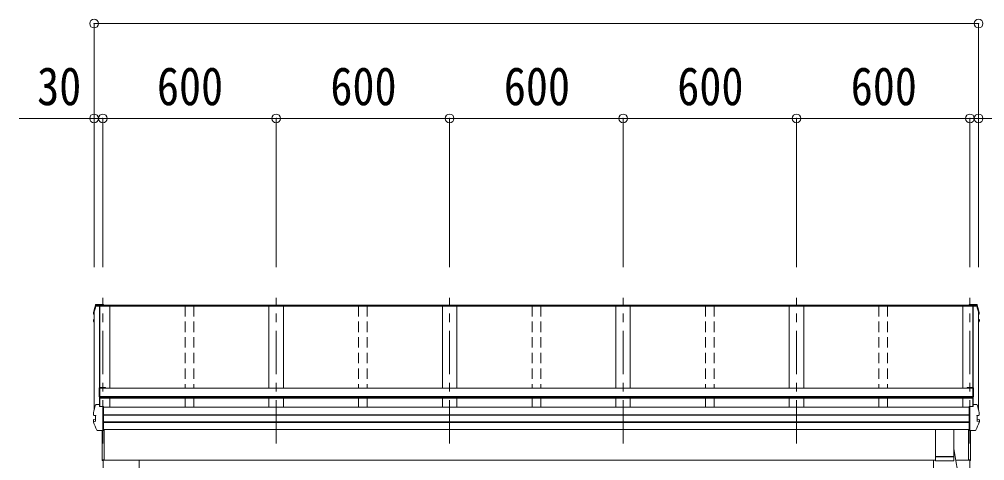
# Model space of a CAD drawing. Units: millimetres at full size, sheet at 1:30; some dimension numbers follow another scale. Extents: x -8432 to 8432, y -5820 to 5820.
# Drawn here: x -6444 to -3105, y -781 to 746 of the extents above; entities that cross this region are included whole.
import ezdxf
from ezdxf.enums import TextEntityAlignment as Align

# ---------------------------------------------------------------- set-up
doc = ezdxf.new("R2010")
doc.units = ezdxf.units.MM
doc.header["$LTSCALE"] = 30
doc.header["$PDMODE"] = 32
doc.header["$PDSIZE"] = 30
doc.linetypes.add('CHAIN1', pattern=[8, 5, -1, 1, -1])
doc.linetypes.add('DASHED1', pattern=[1.8, 1.2, -0.6])
doc.layers.add('0-3_ELV2', color=7, linetype='Continuous', lineweight=9)
doc.layers.add('0-E_DET2', color=6, linetype='Continuous', lineweight=9)
doc.styles.add('ＭＳ ゴシック', font='')
doc.styles.get('ＭＳ ゴシック').set_extended_font_data('MS Gothic')

msp = doc.modelspace()

# ---------------------------------------------------------------- linework, layer by layer
at = {"layer": '0-3_ELV2', "color": 5, "linetype": 'CHAIN1'}
for p, q in [((-6155.78, -721.45), (-6155.78, -217.27)), ((-5555.83, -721.45), (-5555.83, -217.27)), ((-4955.83, -721.45), (-4955.83, -217.27)), ((-4355.83, -721.45), (-4355.83, -217.27)), ((-3755.83, -721.45), (-3755.83, -217.27)), ((-3155.83, -721.45), (-3155.83, -217.27))]:
    msp.add_line(p, q, dxfattribs=at)
at = {"layer": '0-3_ELV2', "color": 4}
for p, q in [((-6188.11, -268.11), (-6185.78, -259.26)), ((-6185.78, -259.26), (-6183.32, -250.49)), ((-6183.32, -250.49), (-6180.7, -241.83)), ((-6130.83, -245.8), (-6179.27, -245.8)), ((-6166.8, -245.65), (-6179.22, -245.65)), ((-6179.07, -244.16), (-6167.03, -244.16)), ((-6177.83, -240.54), (-6152.83, -240.54)), ((-6177.83, -240.55), (-6177.83, -240.54)), ((-6177.83, -240.54), (-6177.83, -240.54)), ((-6167.03, -243.07), (-6166.65, -245.56)), ((-6167.03, -244.16), (-6167.03, -243.07)), ((-6152.83, -243.07), (-6167.03, -243.07)), ((-6167.03, -244.16), (-6166.8, -245.65)), ((-6166.8, -245.65), (-6166.8, -245.3)), ((-6166.73, -245.8), (-6166.73, -589.14)), ((-6155.83, -245.56), (-6166.65, -245.56)), ((-6166.13, -245.8), (-6166.13, -593.09)), ((-3155.83, -244.89), (-6155.83, -244.89)), ((-3155.83, -245.79), (-6155.83, -245.79)), ((-6152.83, -244.89), (-6152.83, -240.54)), ((-3158.83, -242.62), (-6152.83, -242.62)), ((-6130.83, -245.71), (-6130.83, -529.98)), ((-5580.83, -245.71), (-5580.83, -529.98)), ((-5530.83, -245.71), (-5530.83, -529.98)), ((-4980.78, -245.71), (-4980.78, -529.98)), ((-4930.78, -245.71), (-4930.78, -529.98)), ((-4380.83, -245.71), (-4380.83, -529.98)), ((-4330.83, -245.71), (-4330.83, -529.98)), ((-3780.83, -245.71), (-3780.83, -529.98)), ((-3730.83, -245.71), (-3730.83, -529.98)), ((-3180.83, -245.71), (-3180.83, -529.98)), ((-3180.83, -245.8), (-3132.39, -245.8)), ((-3133.83, -240.54), (-3158.83, -240.54)), ((-3158.83, -244.89), (-3158.83, -240.54)), ((-3158.83, -243.07), (-3144.63, -243.07)), ((-3155.83, -245.56), (-3145.01, -245.56)), ((-3145.53, -245.8), (-3145.53, -593.09)), ((-3144.63, -243.07), (-3145.01, -245.56)), ((-3144.93, -245.8), (-3144.93, -589.14)), ((-3144.63, -244.16), (-3144.86, -245.65)), ((-3144.86, -245.65), (-3144.86, -245.3)), ((-3144.86, -245.65), (-3132.44, -245.65)), ((-3144.63, -244.16), (-3144.63, -243.07)), ((-3132.59, -244.16), (-3144.63, -244.16)), ((-3133.83, -240.55), (-3133.83, -240.54)), ((-3133.83, -240.54), (-3133.83, -240.54)), ((-6188.25, -297.5), (-6188.25, -293.44)), ((-6188.14, -272.47), (-6188.14, -268.42)), ((-6185.83, -295.97), (-6187.19, -296.23)), ((-6187.09, -273.74), (-6185.83, -273.99)), ((-6185.83, -297.49), (-6186.67, -297.65)), ((-6185.83, -291.87), (-6186.66, -291.98)), ((-6186.66, -291.98), (-6186.66, -291.98)), ((-6185.83, -272.46), (-6186.6, -272.31)), ((-6185.83, -272.11), (-6186.52, -271.98)), ((-6185.83, -269.16), (-6185.83, -605.94)), ((-3125.83, -269.16), (-3125.83, -605.94)), ((-3125.83, -272.11), (-3125.14, -271.98)), ((-3125.83, -272.46), (-3125.06, -272.31)), ((-3124.57, -273.74), (-3125.83, -273.99)), ((-3125.83, -291.87), (-3125, -291.98)), ((-3125.83, -295.97), (-3124.47, -296.23)), ((-3125.83, -297.49), (-3124.99, -297.65)), ((-3125, -291.98), (-3125, -291.98)), ((-3123.52, -272.47), (-3123.52, -268.42)), ((-3123.41, -297.5), (-3123.41, -293.44)), ((-6167.93, -529.95), (-6167.93, -559.41)), ((-6145.93, -527.95), (-6165.93, -527.95)), ((-6165.93, -564), (-6165.93, -529.48)), ((-6145.93, -529.48), (-6165.93, -529.48)), ((-3145.73, -530.11), (-6165.93, -530.11)), ((-6145.93, -527.95), (-6145.93, -530.11)), ((-3165.73, -527.95), (-3145.73, -527.95)), ((-3165.73, -527.95), (-3165.73, -530.11)), ((-3165.73, -529.49), (-3145.73, -529.49)), ((-3145.73, -564), (-3145.73, -529.49)), ((-3143.73, -529.95), (-3143.73, -559.41)), ((-6165.93, -559.41), (-6167.93, -559.41)), ((-3145.73, -559.14), (-6165.93, -559.14)), ((-3145.73, -560.88), (-6165.93, -560.88)), ((-3145.73, -564), (-6165.93, -564)), ((-6130.83, -561.95), (-6130.83, -595.62)), ((-5580.83, -564), (-5580.83, -595.62)), ((-5530.83, -564), (-5530.83, -595.62)), ((-4980.78, -564), (-4980.78, -595.62)), ((-4930.78, -564), (-4930.78, -595.62)), ((-4380.83, -564), (-4380.83, -595.62)), ((-4330.83, -564), (-4330.83, -595.62)), ((-3780.83, -564), (-3780.83, -595.62)), ((-3730.83, -564), (-3730.83, -595.62)), ((-3180.83, -564), (-3180.83, -595.48)), ((-3145.73, -559.41), (-3143.73, -559.41)), ((-6179.07, -586.82), (-6167.03, -586.82)), ((-6166.8, -588.31), (-6167.03, -586.82)), ((-6166.8, -588.31), (-6166.8, -588.66)), ((-6166.08, -593.44), (-6166.8, -588.66)), ((-6166.09, -593.44), (-6166.65, -589.76)), ((-6166.65, -593.44), (-6166.65, -589.76)), ((-6152.83, -675.86), (-6152.83, -593.44)), ((-3158.83, -595.62), (-6152.83, -595.62)), ((-3158.83, -593.76), (-3158.83, -593.44)), ((-3158.83, -595.06), (-3158.83, -593.76)), ((-3158.83, -674.99), (-3158.83, -595.06)), ((-3145.58, -593.44), (-3144.86, -588.66)), ((-3145.57, -593.44), (-3145.01, -589.76)), ((-3145.01, -593.44), (-3145.01, -589.76)), ((-3144.86, -588.31), (-3144.63, -586.82)), ((-3144.86, -588.31), (-3144.86, -588.66)), ((-3132.59, -586.82), (-3144.63, -586.82)), ((-6188.14, -622.51), (-6188.14, -615.13)), ((-6186.52, -623.99), (-6186.52, -623.99)), ((-6180.26, -624.76), (-6186.52, -623.99)), ((-6180.83, -624.89), (-6180.83, -644.11)), ((-6180.26, -624.76), (-6180.26, -624.76)), ((-3158.83, -622.14), (-6152.83, -622.14)), ((-3158.83, -623.03), (-6152.83, -623.03)), ((-3131.4, -624.76), (-3125.14, -623.99)), ((-3131.4, -624.76), (-3131.4, -624.76)), ((-3130.83, -624.89), (-3130.83, -644.11)), ((-3125.14, -623.99), (-3125.14, -623.99)), ((-3123.52, -622.51), (-3123.52, -615.13)), ((-6188.25, -647.56), (-6188.25, -640.16)), ((-6187.19, -638.89), (-6181.23, -637.73)), ((-6186.66, -646.27), (-6180.26, -644.58)), ((-6186.66, -646.27), (-6186.66, -646.27)), ((-6180.26, -644.58), (-6180.26, -644.58)), ((-3158.83, -646.26), (-6152.83, -646.26)), ((-3158.83, -648.18), (-6152.83, -648.18)), ((-3125, -646.27), (-3131.4, -644.58)), ((-3131.4, -644.58), (-3131.4, -644.58)), ((-3124.47, -638.89), (-3130.43, -637.73)), ((-3125, -646.27), (-3125, -646.27)), ((-3123.41, -647.56), (-3123.41, -640.16)), ((-6152.83, -675.86), (-6173.47, -675.86)), ((-6157.83, -780.05), (-6157.83, -675.86)), ((-6157.33, -780.45), (-6157.33, -675.86)), ((-3158.83, -673.22), (-6152.83, -673.22)), ((-6150.83, -673.22), (-6150.83, -778.05)), ((-3160.83, -673.22), (-3160.83, -778.05)), ((-3158.83, -675.86), (-3158.83, -674.99)), ((-3158.83, -675.86), (-3138.19, -675.86)), ((-3154.33, -780.45), (-3154.33, -675.86)), ((-3153.83, -780.05), (-3153.83, -675.86)), ((-6157.33, -780.45), (-6157.33, -780.45)), ((-6157.33, -780.45), (-6157.33, -780.51)), ((-6155.83, -778.05), (-6150.83, -778.05)), ((-6155.83, -780.55), (-6155.83, -778.05)), ((-3275.13, -779.45), (-6155.83, -779.45)), ((-6154.83, -779.45), (-6154.83, -3634.45)), ((-6029.83, -3634.45), (-6029.83, -779.45)), ((-3281.83, -3634.45), (-3281.83, -779.45)), ((-3155.83, -779.45), (-3204.6, -779.45)), ((-3155.83, -778.05), (-3160.83, -778.05)), ((-3156.83, -779.45), (-3156.83, -3634.45)), ((-3155.83, -780.55), (-3155.83, -778.05)), ((-3154.33, -780.45), (-3154.33, -780.45)), ((-3154.33, -780.45), (-3154.33, -780.51))]:
    msp.add_line(p, q, dxfattribs=at)
at = {"layer": '0-3_ELV2', "color": 4, "linetype": 'DASHED1'}
for p, q in [((-5870.83, -245.71), (-5870.83, -530.11)), ((-5840.83, -245.71), (-5840.83, -530.11)), ((-5270.83, -245.71), (-5270.83, -530.11)), ((-5240.83, -245.71), (-5240.83, -530.11)), ((-4670.83, -245.71), (-4670.83, -530.11)), ((-4640.83, -245.71), (-4640.83, -530.11)), ((-4070.83, -245.71), (-4070.83, -530.11)), ((-4040.83, -245.71), (-4040.83, -530.11)), ((-3470.83, -245.71), (-3470.83, -530.11)), ((-3440.83, -245.71), (-3440.83, -530.11)), ((-5870.83, -564), (-5870.83, -595.62)), ((-5840.83, -564), (-5840.83, -595.62)), ((-5270.83, -564), (-5270.83, -595.62)), ((-5240.83, -564), (-5240.83, -595.62)), ((-4670.83, -564), (-4670.83, -595.62)), ((-4640.83, -564), (-4640.83, -595.62)), ((-4070.83, -564), (-4070.83, -595.62)), ((-4040.83, -564), (-4040.83, -595.62)), ((-3470.83, -564), (-3470.83, -595.62)), ((-3440.83, -564), (-3440.83, -595.62))]:
    msp.add_line(p, q, dxfattribs=at)
at = {"layer": '0-3_ELV2'}
for p, q in [((-3275.33, -766.76), (-3275.33, -673.22)), ((-3211.33, -673.22), (-3211.33, -766.76)), ((-3275.33, -766.76), (-3211.33, -766.76)), ((-3275.33, -767.76), (-3211.33, -767.76)), ((-3275.1, -780.81), (-3275.33, -767.76)), ((-3270.83, -766.76), (-3270.81, -767.76)), ((-3215.83, -766.76), (-3215.85, -767.76)), ((-3211.33, -767.76), (-3211.56, -780.81)), ((-3211.33, -739.57), (-3190.9, -860.62)), ((-3211.56, -780.76), (-3275.1, -780.76))]:
    msp.add_line(p, q, dxfattribs=at)
at = {"layer": '0-3_ELV2', "color": 4}
for points in [[(-6180.69, -241.81), (-6180.57, -241.52), (-6180.4, -241.26), (-6180.18, -241.03), (-6179.92, -240.85), (-6179.65, -240.72), (-6179.38, -240.64), (-6179.15, -240.6), (-6178.92, -240.57), (-6178.66, -240.56), (-6178.38, -240.54), (-6178.07, -240.54), (-6177.75, -240.54)], [(-6152.83, -244.57), (-6155.83, -244.57), (-6155.83, -245.57)], [(-3158.83, -244.57), (-3155.83, -244.57), (-3155.83, -245.57)], [(-3130.97, -241.81), (-3131.09, -241.52), (-3131.26, -241.26), (-3131.48, -241.03), (-3131.74, -240.85), (-3132.01, -240.72), (-3132.28, -240.64), (-3132.51, -240.6), (-3132.74, -240.57), (-3133, -240.56), (-3133.28, -240.54), (-3133.59, -240.54), (-3133.91, -240.54)], [(-3123.55, -268.11), (-3125.88, -259.26), (-3128.34, -250.49), (-3130.96, -241.83)], [(-6185.83, -303.7), (-6186.75, -301.47), (-6188.15, -297.98)], [(-6188.11, -268.11), (-6188.14, -268.37), (-6188.14, -268.42)], [(-3125.83, -303.7), (-3124.91, -301.47), (-3123.51, -297.98)], [(-3123.55, -268.11), (-3123.52, -268.37), (-3123.52, -268.42)], [(-6152.83, -593.44), (-6167.03, -593.44), (-6167.03, -586.82)], [(-3158.83, -593.44), (-3144.63, -593.44), (-3144.63, -586.82)], [(-6188.11, -614.82), (-6188.14, -615.08), (-6188.14, -615.13)], [(-6188.14, -622.56), (-6188.14, -622.46), (-6188.11, -622.2)], [(-6186.6, -623.97), (-6186.88, -623.9), (-6187.12, -623.82), (-6187.36, -623.73), (-6187.63, -623.55), (-6187.89, -623.28), (-6188.07, -622.94), (-6188.13, -622.56)], [(-6186.52, -623.99), (-6186.75, -623.92), (-6186.95, -623.77), (-6187.12, -623.55), (-6187.24, -623.28), (-6187.31, -622.97), (-6187.32, -622.64), (-6187.27, -622.31)], [(-6180.83, -624.89), (-6180.84, -624.78), (-6180.88, -624.68)], [(-6180.26, -624.76), (-6180.18, -624.79), (-6180.1, -624.84), (-6180.04, -624.91), (-6179.99, -625.01), (-6179.96, -625.12), (-6179.95, -625.24)], [(-3131.4, -624.76), (-3131.48, -624.79), (-3131.56, -624.84), (-3131.62, -624.91), (-3131.67, -625.01), (-3131.7, -625.12), (-3131.71, -625.24)], [(-3130.83, -624.89), (-3130.82, -624.78), (-3130.78, -624.68)], [(-3125.14, -623.99), (-3124.91, -623.92), (-3124.71, -623.77), (-3124.54, -623.55), (-3124.42, -623.28), (-3124.35, -622.97), (-3124.34, -622.64), (-3124.39, -622.31)], [(-3125.06, -623.97), (-3124.78, -623.9), (-3124.54, -623.82), (-3124.3, -623.73), (-3124.03, -623.55), (-3123.77, -623.28), (-3123.59, -622.94), (-3123.53, -622.56)], [(-3123.55, -614.82), (-3123.52, -615.08), (-3123.52, -615.13)], [(-3123.52, -622.56), (-3123.52, -622.46), (-3123.55, -622.2)], [(-6188.14, -648.05), (-6188.21, -647.89), (-6188.25, -647.72), (-6188.24, -647.54)], [(-6188.15, -648.04), (-6185.3, -654.85), (-6182.35, -661.59), (-6179.31, -668.23), (-6176.19, -674.8)], [(-6187.35, -648.25), (-6187.44, -647.92), (-6187.47, -647.57), (-6187.42, -647.21), (-6187.31, -646.88), (-6187.13, -646.59), (-6186.91, -646.39), (-6186.66, -646.27)], [(-6180.26, -644.58), (-6180.18, -644.54), (-6180.1, -644.48), (-6180.04, -644.39), (-6179.99, -644.29), (-6179.96, -644.18), (-6179.95, -644.06)], [(-3123.51, -648.04), (-3126.36, -654.85), (-3129.31, -661.59), (-3132.35, -668.23), (-3135.47, -674.8)], [(-3131.4, -644.58), (-3131.48, -644.54), (-3131.56, -644.48), (-3131.62, -644.39), (-3131.67, -644.29), (-3131.7, -644.18), (-3131.71, -644.06)], [(-3124.31, -648.25), (-3124.22, -647.92), (-3124.19, -647.57), (-3124.24, -647.21), (-3124.35, -646.88), (-3124.53, -646.59), (-3124.75, -646.39), (-3125, -646.27)], [(-3123.52, -648.05), (-3123.45, -647.89), (-3123.41, -647.72), (-3123.42, -647.54)], [(-6173.5, -675.86), (-6173.88, -675.86), (-6174.23, -675.85), (-6174.54, -675.83), (-6174.82, -675.79), (-6175.13, -675.72), (-6175.46, -675.58), (-6175.77, -675.36), (-6176.03, -675.08), (-6176.2, -674.75)], [(-3138.16, -675.86), (-3137.78, -675.86), (-3137.43, -675.85), (-3137.12, -675.83), (-3136.84, -675.79), (-3136.53, -675.72), (-3136.2, -675.58), (-3135.89, -675.36), (-3135.63, -675.08), (-3135.46, -674.75)], [(-6157.33, -780.51), (-6157.34, -780.55), (-6157.33, -780.55)], [(-6157.33, -780.55), (-6157.33, -780.55), (-6155.83, -780.55)], [(-3154.33, -780.55), (-3154.33, -780.55), (-3155.83, -780.55)], [(-3154.33, -780.51), (-3154.32, -780.55), (-3154.33, -780.55)]]:
    msp.add_lwpolyline(points, dxfattribs=at)
for centre, radius, start, end in [((-5702.82, -391.82), 499.82, 162.96047, 166.14879), ((-5702.82, -391.82), 498.32, 162.94349, 166.12469), ((-6179.08, -245.85), 1.7, 89.95676, 162.90929), ((-3132.58, -245.85), 1.7, 17.09071, 90.04324), ((-3608.84, -391.82), 498.32, 13.87531, 17.05651), ((-3608.84, -391.82), 499.82, 13.85121, 17.03953), ((-6186.95, -293.44), 1.3, 100.9005, 179.9623), ((-6186.95, -297.5), 1.3, 100.8868, 201.66215), ((-6186.85, -272.47), 1.3, 166.2046, 259.10358), ((-5723.5, -112.94), 498.64, 201.74241, 202.00165), ((-5723.5, -112.59), 498.64, 201.78246, 202.00165), ((-3588.16, -112.59), 498.64, 337.99835, 338.21754), ((-3588.16, -112.94), 498.64, 337.99835, 338.25759), ((-3124.81, -272.47), 1.3, 280.89642, 13.7954), ((-3124.71, -297.5), 1.3, 338.33785, 79.1132), ((-3124.71, -293.44), 1.3, 0.0377, 79.0995), ((-6165.93, -529.95), 2, 90, 180), ((-3145.73, -529.95), 2, 0, 90), ((-5702.82, -734.48), 499.82, 162.96047, 166.14879), ((-6179.08, -588.51), 1.7, 89.95676, 162.90929), ((-3132.58, -588.51), 1.7, 17.09071, 90.04324), ((-3608.84, -734.48), 499.82, 13.85121, 17.03953), ((-6186.95, -640.16), 1.3, 100.9005, 179.9623), ((-6181.33, -637.24), 0.499, 280.91518, 359.94761), ((-3130.33, -637.24), 0.499, 180.05239, 259.08482), ((-3124.71, -640.16), 1.3, 0.0377, 79.0995), ((-6145.18, -765.38), 12.15, 179.0404, 180.9596), ((-3166.48, -765.38), 12.15, 359.0404, 0.9596), ((-6157.33, -780.05), 0.5, 180, 269.5), ((-3154.33, -780.05), 0.5, 270.5, 0)]:
    msp.add_arc(centre, radius, start, end, dxfattribs=at)
at = {"layer": '0-E_DET2'}
for p, q in [((-6185.83, 731.02), (-6185.83, -111.54)), ((-6185.83, 731.02), (-3125.83, 731.02)), ((-3125.83, 731.02), (-3125.83, -111.54)), ((-6185.83, 403.33), (-6444.42, 403.33)), ((-6185.83, 403.33), (-6185.83, -111.54)), ((-6185.83, 403.33), (-6155.83, 403.33)), ((-6155.83, 403.33), (-6155.83, -111.54)), ((-6155.83, 403.33), (-5555.83, 403.33)), ((-5555.83, 403.33), (-5555.83, -111.54)), ((-5555.83, 403.33), (-4955.83, 403.33)), ((-4955.83, 403.33), (-4955.83, -111.54)), ((-4955.83, 403.33), (-4355.83, 403.33)), ((-4355.83, 403.33), (-4355.83, -111.54)), ((-4355.83, 403.33), (-3755.83, 403.33)), ((-3755.83, 403.33), (-3755.83, -111.54)), ((-3755.83, 403.33), (-3155.83, 403.33)), ((-3155.83, 403.33), (-3155.83, -111.54)), ((-3155.83, 403.33), (-3125.83, 403.33)), ((-3125.83, 403.33), (-3125.83, -111.54)), ((-3125.83, 403.33), (-2873.32, 403.33))]:
    msp.add_line(p, q, dxfattribs=at)
for p in [(-6185.83, 731.02), (-3125.83, 731.02), (-6185.83, 403.33), (-6155.83, 403.33), (-5555.83, 403.33), (-4955.83, 403.33), (-4355.83, 403.33), (-3755.83, 403.33), (-3155.83, 403.33), (-3125.83, 403.33)]:
    msp.add_point(p, dxfattribs=at)

# ---------------------------------------------------------------- texts
at = {"layer": '0-E_DET2', "color": 7, "style": 'ＭＳ ゴシック', "width": 0.85}
for s, p in [('30', (-6382.82, 409.33)), ('600', (-5968.33, 409.33)), ('600', (-5368.33, 409.33)), ('600', (-4768.33, 409.33)), ('600', (-4168.33, 409.33)), ('600', (-3568.33, 409.33))]:
    msp.add_text(s, height=132, dxfattribs=at).set_placement(p, align=Align.BOTTOM_LEFT)

doc.saveas('drawing.dxf')
